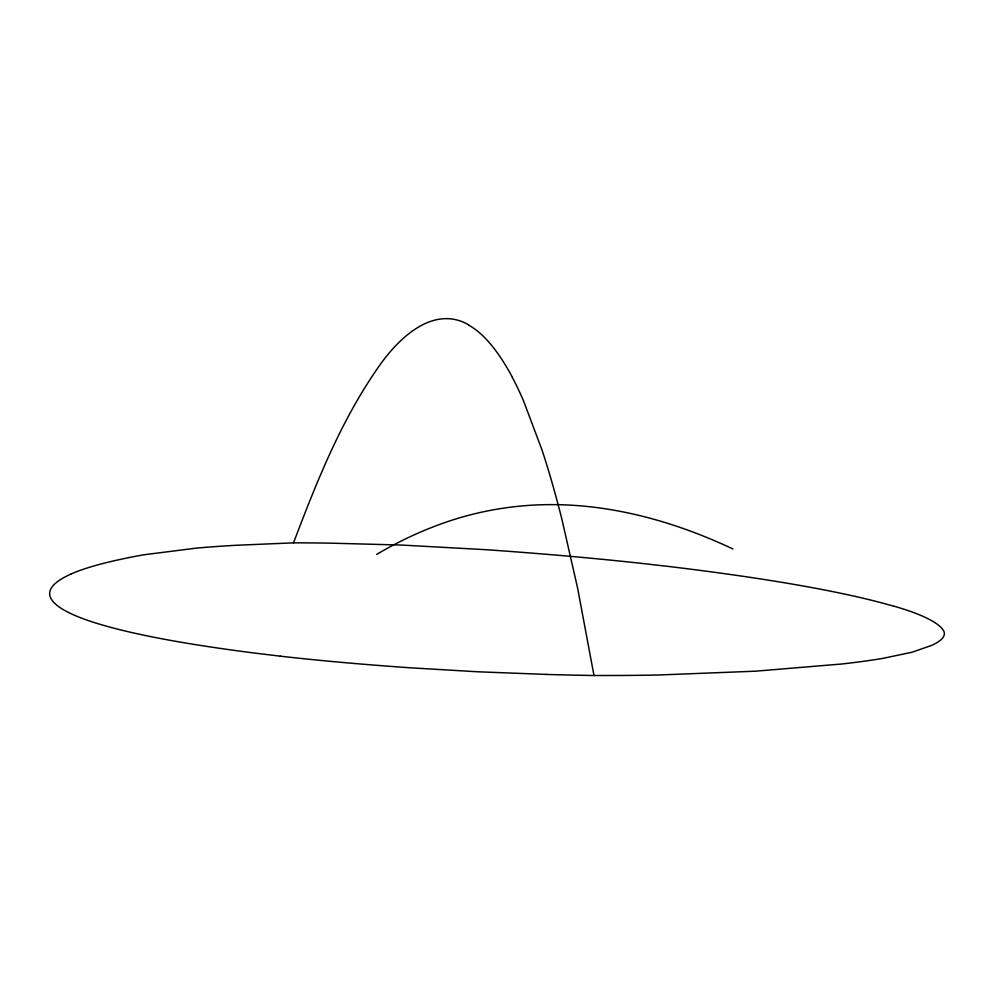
<?xml version="1.0" encoding="UTF-8"?>
<svg xmlns="http://www.w3.org/2000/svg" width="994" height="994" viewBox="0 0 994 994"><rect width="100%" height="100%" fill="white"/><g stroke="black" fill="none" stroke-linecap="round" stroke-linejoin="round"><path stroke-width="1.49" d="M71.17 573.936A844.838 79.508 0.3 0 1 143.161 554.876L196.315 548.129A257.26 24.216 0.3 0 1 235.503 545.308L293.516 542.848C316.564 482.14 340.805 420.86 378.254 367.37C397.202 339.662 432.614 304.164 468.584 324.802M376.738 554.354C402.905 538.922 430.762 526.398 459.899 517.725A335.86 326.815 -66.2 0 1 524.844 505.697C596.624 499.82 668.341 518.483 732.913 548.974M546.799 674.441A368.861 34.715 0.3 0 0 593.99 675.51L620.094 675.485A272.219 25.62 0.3 0 0 658.413 675.001L755.701 671.174L841.819 663.992A412.485 38.816 0.3 0 0 882.423 658.463L912.157 652.201L931.664 645.392A631.948 59.466 0.3 0 0 943.182 630.01L942.088 628.581A1014.588 95.486 0.3 0 0 893.966 606.166M546.799 674.441L477.53 671.77L410.087 667.782A676.889 63.703 0.3 0 1 280.271 656.164M280.246 656.164L254.365 653.033A951.382 89.535 0.3 0 1 142.043 634.806A1028.728 96.816 0.3 0 1 73.68 614.901A1076.514 101.313 0.3 0 1 49.7 594.313A1026.752 96.629 0.3 0 1 71.22 573.936M593.99 675.51L577.663 588.386L561.883 519.166A840.651 176.857 89.1 0 0 542.103 450.22L523.453 400.644A743.003 156.319 89.1 0 0 512.32 377.372M468.572 325.063A789.919 166.184 89.1 0 1 512.332 377.211M293.516 542.848A260.552 24.515 0.3 0 1 329.623 543.122L402.085 545.085L487.023 549.757A876.062 82.44 0.3 0 1 661.383 565.648M661.631 565.623A1277.675 120.237 0.3 0 1 893.581 606.178"/></g></svg>
